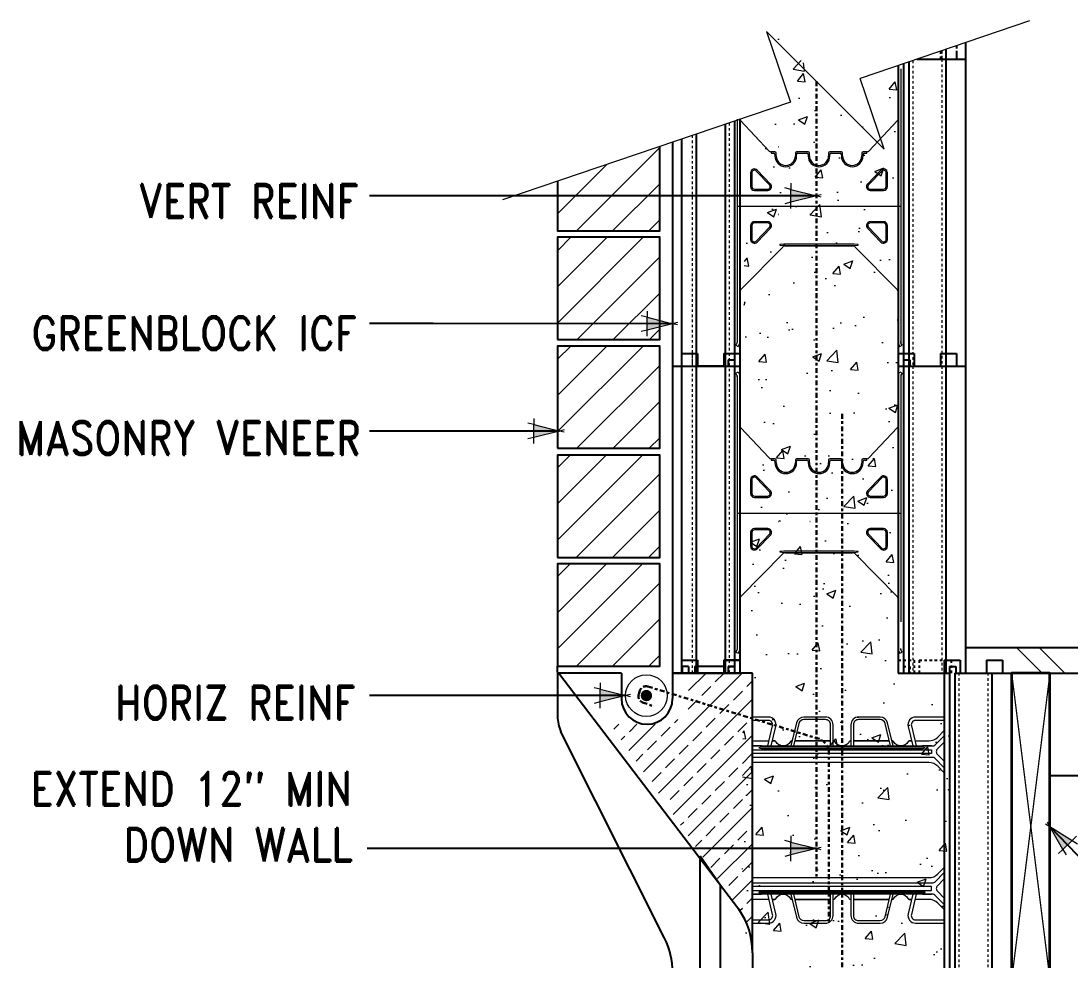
# Model space of a CAD drawing. Header units: inches. Extents: x -38.3 to 51.5, y 20.5 to 110.3.
# Drawn here: x -38.34 to 2.69, y 71.69 to 108.4 of the extents above; entities that cross this region are included whole.
import ezdxf

# ---------------------------------------------------------------- set-up
doc = ezdxf.new("R2010")
doc.units = ezdxf.units.IN
doc.header["$MEASUREMENT"] = 0
for name, pattern in [('CENTER', [2, 1.25, -0.25, 0.25, -0.25]), ('DASHED2', [0.375, 0.25, -0.125]), ('HIDDEN', [0.375, 0.25, -0.125])]:
    doc.linetypes.add(name, pattern=pattern)
for name, color, linetype, lineweight in [('A2 Hatch', 8, 'Continuous', 9), ('A4 medium', 7, 'Continuous', 35), ('DETAILS', 7, 'Continuous', 13), ('DIM', 3, 'Continuous', 13), ('REBAR', 2, 'CENTER', 30)]:
    doc.layers.add(name, color=color, linetype=linetype, lineweight=lineweight)
doc.styles.add('ARCTEXT', font='arctext.shx', dxfattribs={"width": 0.85})
doc.styles.add('ROMAND', font='romand.shx', dxfattribs={"width": 0.85})
doc.dimstyles.new('ARCTEXT1-4', dxfattribs={"dimtxt": 4, "dimasz": 2, "dimexe": 2, "dimexo": 2, "dimgap": 2, "dimtad": 1, "dimdec": 4, "dimzin": 3, "dimdsep": 46, "dimlunit": 4, "dimtxsty": 'ARCTEXT', "dimblk": 'ARCHTICK', "dimcen": 2, "dimaunit": 1, "dimadec": 0, "dimazin": 0, "dimtfac": 1, "dimtdec": 4, "dimtmove": 2, "dimatfit": 3, "dimldrblk": 'arrow', "dimfxl": 1, "dimtolj": 1, "dimtzin": 0, "dimarcsym": 0})
pattern_1 = [(45, (-7567.363, 1529.6701), (-0.70710678, 0.70710678), [])]

# ---------------------------------------------------------------- blocks, each defined once
blk = doc.blocks.new('_ArchTick')
at = {"color": 0, "linetype": 'ByBlock', "const_width": 0.15}
blk.add_lwpolyline([(-0.5, -0.5), (0.5, 0.5)], dxfattribs=at)
blk = doc.blocks.new('arrow')
at = {"layer": 'DIM'}
blk.add_hatch(color=253, dxfattribs=at).paths.add_polyline_path([(-2, 0.5), (-2, -0.5), (0, 0)])
at = {"layer": 'DIM', "lineweight": 9}
for points in [[(-2, 0.983), (-2, 0.5), (-2.469, 0.617)], [(0.374, 0.094), (0, 0)], [(0.374, -0.094), (0, 0)], [(-2, -0.983), (-2, -0.5), (-2.469, -0.617)]]:
    blk.add_lwpolyline(points, dxfattribs=at)
at = {"layer": 'DIM', "lineweight": 15}
blk.add_lwpolyline([(0, 0), (-2, -0.5), (-2, 0.5), (0, 0)], dxfattribs=at)

msp = doc.modelspace()

# ---------------------------------------------------------------- hatches: boundary and pattern name
at = {"layer": 'A2 Hatch', "ltscale": 0.12}
h = msp.add_hatch(dxfattribs=at)
h.set_pattern_fill('AR-CONC', color=256, scale=0.5, style=0)
h.set_pattern_definition([(50, (-7567.363, 1529.67), (3.5863009, -0.3137607), [0.375, -4.125]), (355, (-7567.363, 1529.67), (-0.6937567, 3.7609607), [0.3, -3.3]), (100.451445, (-7567.064, 1529.644), (2.8925442, 3.4472), [0.318701, -3.5057106]), (46.1842, (-7567.363, 1530.67), (5.3362052, -0.827595), [0.5625, -6.1875]), (96.635645, (-7566.9183, 1530.601), (4.6733097, 4.870593), [0.4780514, -5.258565]), (351.1842, (-7567.363, 1530.67), (4.6733097, 4.870593), [0.45, -4.95]), (21, (-7566.863, 1530.42), (2.9845353, -2.0130945), [0.375, -4.125]), (326, (-7566.863, 1530.42), (1.2165767, 3.6257502), [0.3, -3.3]), (71.451445, (-7566.6143, 1530.2523), (4.2011119, 1.6126558), [0.318701, -3.5057106]), (37.5, (-7567.363, 1529.67), (0.06079928, 1.66446927), [0, -3.26, 0, -3.35, 0, -3.3125]), (7.5, (-7567.363, 1529.67), (1.3153477, 1.97205856), [0, -1.91, 0, -3.185, 0, -1.2625]), (327.5, (-7568.478, 1529.67), (2.66911218, -0.11277436), [0, -1.25, 0, -3.9, 0, -5.175]), (317.5, (-7568.978, 1529.67), (2.91593085, 0.5005249), [0, -1.625, 0, -2.59, 0, -3.675])])
h.paths.add_polyline_path([(-8.043, 105.251), (-10.03, 104.577), (-10.23, 47.561), (-7.36, 48.534), (-8.296, 51.294), (-3.7, 46.698), (-4.636, 49.458), (-2.03, 50.342), (-2.034, 82.924), (-4.034, 82.924), (-4.034, 106.61), (-5.319, 106.174), (-4.383, 103.414), (-8.98, 108.011)])
at = {"layer": 'A2 Hatch', "ltscale": 0.15}
h = msp.add_hatch(dxfattribs=at)
h.set_pattern_fill('ANSI31', color=256, scale=8, style=0)
h.set_pattern_definition(pattern_1)
h.paths.add_polyline_path([(-17.355, 95.945), (-13.355, 95.945), (-13.355, 99.945), (-17.355, 99.945)])
h = msp.add_hatch(dxfattribs=at)
h.set_pattern_fill('ANSI31', color=256, scale=8, style=0)
h.set_pattern_definition(pattern_1)
h.paths.add_polyline_path([(-17.355, 91.695), (-13.355, 91.695), (-13.355, 95.695), (-17.355, 95.695)])
h = msp.add_hatch(dxfattribs=at)
h.set_pattern_fill('ANSI31', color=256, scale=8, style=0)
h.set_pattern_definition(pattern_1)
h.paths.add_polyline_path([(-17.355, 87.426), (-13.355, 87.426), (-13.355, 91.426), (-17.355, 91.426)])
h = msp.add_hatch(dxfattribs=at)
h.set_pattern_fill('ANSI31', color=256, scale=8, style=0)
h.set_pattern_definition([(45, (-3298.9198, 426.9151), (-0.70710678, 0.70710678), [])])
h.paths.add_polyline_path([(-17.355, 83.176), (-13.355, 83.176), (-13.355, 87.176), (-17.355, 87.176)])
h = msp.add_hatch(dxfattribs=at)
h.set_pattern_fill('ANSI33', color=256, scale=4, style=0)
h.set_pattern_definition([(45, (-3354.74, 860.7285), (-0.70710678, 0.70710678), []), (45, (-3354.0328, 860.7285), (-0.70710678, 0.70710678), [0.5, -0.25])])
edge = h.paths.add_edge_path()
edge.add_line((-13.23, 80.907), (-15.285, 80.907))
edge.add_line((-15.285, 80.907), (-10.266, 73.678))
edge.add_arc((-12.73, 71.967), 3, 0, 34.7778, ccw=False)
edge.add_line((-9.73, 71.967), (-9.73, 82.907))
edge.add_line((-9.73, 82.907), (-12.23, 82.907))
edge.add_line((-12.23, 82.907), (-12.23, 81.907))
edge.add_arc((-13.23, 81.907), 1, -90, 0, ccw=False)
h = msp.add_hatch(color=256, dxfattribs=at)
edge = h.paths.add_edge_path()
edge.add_arc((-13.879, 82.027), 0.224, 0, 360)

# ---------------------------------------------------------------- linework, layer by layer
at = {"color": 1}
for p, q in [((-1.405, 107.552), (-1.405, 106.907)), ((-2.17, 107.293), (-2.17, 106.907)), ((-1.755, 107.222), (-1.755, 106.907)), ((-1.755, 107.222), (-1.755, 106.907)), ((-3.83, 106.73), (-3.83, 94.907)), ((-3.615, 106.803), (-3.615, 94.907)), ((-3.309, 106.907), (-1.405, 106.907)), ((-3.309, 106.907), (-1.405, 106.907)), ((-3.309, 106.907), (-1.405, 106.907)), ((-2.17, 106.907), (-2.17, 94.907)), ((-1.405, 106.907), (-1.405, 94.907)), ((-4.03, 106.662), (-4.03, 94.907)), ((-10.805, 104.364), (-10.805, 94.907)), ((-10.43, 104.492), (-10.43, 94.907)), ((-10.23, 104.56), (-10.23, 94.907)), ((-11.93, 103.983), (-11.93, 94.907)), ((-12.855, 103.669), (-12.855, 94.907)), ((-12.505, 103.788), (-12.505, 94.907)), ((-12.505, 95.407), (-11.88, 95.407)), ((-12.505, 95.407), (-12.505, 82.907)), ((-11.93, 95.407), (-11.93, 82.907)), ((-11.88, 95.407), (-11.88, 94.907)), ((-10.855, 95.407), (-10.855, 94.907)), ((-10.855, 95.407), (-10.23, 95.407)), ((-10.805, 95.407), (-10.805, 82.907)), ((-10.23, 95.407), (-10.23, 82.907)), ((-10.23, 95.407), (-10.23, 94.907)), ((-4.03, 95.407), (-4.03, 82.907)), ((-4.03, 95.407), (-3.405, 95.407)), ((-4.03, 95.407), (-4.03, 94.907)), ((-3.405, 95.407), (-3.405, 94.907)), ((-2.38, 95.407), (-2.38, 94.907)), ((-2.38, 95.407), (-1.755, 95.407)), ((-1.755, 95.407), (-1.755, 94.907)), ((-12.855, 94.907), (-12.855, 82.907)), ((-12.855, 94.907), (-10.68, 94.907)), ((-12.855, 94.907), (-10.23, 94.907)), ((-10.805, 94.907), (-11.93, 94.907)), ((-10.68, 95.157), (-10.68, 94.907)), ((-10.68, 95.157), (-10.43, 95.157)), ((-10.43, 95.157), (-10.43, 82.907)), ((-10.43, 94.907), (-10.23, 94.907)), ((-4.03, 94.907), (-3.83, 94.907)), ((-4.03, 94.907), (-1.405, 94.907)), ((-3.83, 95.157), (-3.83, 82.907)), ((-3.83, 95.157), (-3.58, 95.157)), ((-3.615, 94.907), (-1.405, 94.907)), ((-3.615, 94.907), (-3.615, 82.907)), ((-3.58, 95.157), (-3.58, 94.907)), ((-2.17, 94.907), (-2.17, 82.907)), ((-1.405, 94.907), (-1.405, 82.907)), ((-12.505, 83.407), (-11.88, 83.407)), ((-12.505, 83.407), (-11.88, 83.407)), ((-12.505, 83.407), (-11.88, 83.407)), ((-12.505, 83.407), (-11.88, 83.407)), ((-12.505, 83.407), (-11.88, 83.407)), ((-12.505, 83.407), (-11.88, 83.407)), ((-12.505, 83.407), (-11.88, 83.407)), ((-12.505, 83.407), (-11.88, 83.407)), ((-11.88, 83.407), (-11.88, 82.907)), ((-11.88, 83.407), (-11.88, 82.907)), ((-11.88, 83.407), (-11.88, 82.907)), ((-11.88, 83.407), (-11.88, 82.907)), ((-11.88, 83.407), (-11.88, 82.907)), ((-11.88, 83.407), (-11.88, 82.907)), ((-11.88, 83.407), (-11.88, 82.907)), ((-11.88, 83.407), (-11.88, 82.907)), ((-10.855, 83.407), (-10.855, 82.907)), ((-10.855, 83.407), (-10.23, 83.407)), ((-10.855, 83.407), (-10.855, 82.907)), ((-10.23, 83.407), (-10.855, 83.407)), ((-10.855, 83.407), (-10.855, 82.907)), ((-10.855, 83.407), (-10.23, 83.407)), ((-10.855, 83.407), (-10.855, 82.907)), ((-10.23, 83.407), (-10.855, 83.407)), ((-10.855, 83.407), (-10.855, 82.907)), ((-10.23, 83.407), (-10.855, 83.407)), ((-10.855, 83.407), (-10.855, 82.907)), ((-10.855, 83.407), (-10.23, 83.407)), ((-10.855, 83.407), (-10.855, 82.907)), ((-10.855, 83.407), (-10.23, 83.407)), ((-10.855, 83.407), (-10.855, 82.907)), ((-10.855, 83.407), (-10.23, 83.407)), ((-10.855, 83.407), (-10.855, 82.907)), ((-10.855, 83.407), (-10.23, 83.407)), ((-10.855, 83.407), (-10.855, 82.907)), ((-10.23, 83.407), (-10.855, 83.407)), ((-10.855, 83.407), (-10.855, 82.907)), ((-10.855, 83.407), (-10.23, 83.407)), ((-10.855, 83.407), (-10.855, 82.907)), ((-10.855, 83.407), (-10.23, 83.407)), ((-10.855, 83.407), (-10.855, 82.907)), ((-10.23, 83.407), (-10.855, 83.407)), ((-10.855, 83.407), (-10.855, 82.907)), ((-10.23, 83.407), (-10.855, 83.407)), ((-10.23, 83.407), (-10.23, 82.907)), ((-10.23, 83.407), (-10.23, 82.907)), ((-10.23, 83.407), (-10.23, 82.907)), ((-10.23, 83.407), (-10.23, 82.907)), ((-10.23, 83.407), (-10.23, 82.907)), ((-10.23, 83.407), (-10.23, 82.907)), ((-10.23, 83.407), (-10.23, 82.907)), ((-10.23, 83.407), (-10.23, 82.907)), ((-10.23, 83.407), (-10.23, 82.907)), ((-10.23, 83.407), (-10.23, 82.907)), ((-10.23, 83.407), (-10.23, 82.907)), ((-10.23, 83.407), (-10.23, 82.907)), ((-10.23, 83.407), (-10.23, 82.907)), ((-10.23, 83.407), (-10.23, 82.907)), ((-10.23, 83.407), (-10.23, 82.907)), ((-10.23, 83.407), (-10.23, 82.907)), ((-4.03, 83.407), (-4.03, 82.907)), ((-2.23, 83.407), (-2.23, 70.907)), ((-2.23, 83.407), (-1.605, 83.407)), ((-1.605, 83.407), (-1.605, 82.907)), ((-0.58, 83.407), (-0.58, 82.907)), ((-0.58, 83.407), (0.045, 83.407)), ((0.045, 83.407), (0.045, 82.907)), ((-17.355, 82.907), (-17.355, 81.229)), ((-14.855, 82.907), (-17.355, 82.907)), ((-17.299, 82.907), (-10.266, 73.678)), ((-14.855, 82.907), (-14.855, 81.907)), ((-12.855, 82.907), (-10.68, 82.907)), ((-12.855, 82.907), (-10.23, 82.907)), ((-9.73, 82.907), (-12.855, 82.907)), ((-12.855, 82.907), (-12.855, 81.907)), ((-12.48, 83.157), (-12.48, 82.907)), ((-12.23, 83.157), (-12.48, 83.157)), ((-12.48, 83.157), (-12.48, 82.907)), ((-12.23, 83.157), (-12.48, 83.157)), ((-12.48, 83.157), (-12.48, 82.907)), ((-12.23, 83.157), (-12.48, 83.157)), ((-12.48, 83.157), (-12.48, 82.907)), ((-12.23, 83.157), (-12.48, 83.157)), ((-12.48, 83.157), (-12.48, 82.907)), ((-12.23, 83.157), (-12.48, 83.157)), ((-12.48, 83.157), (-12.48, 82.907)), ((-12.23, 83.157), (-12.48, 83.157)), ((-12.23, 83.157), (-12.23, 82.907)), ((-12.23, 83.157), (-12.23, 82.907)), ((-12.23, 83.157), (-12.23, 82.907)), ((-12.23, 83.157), (-12.23, 82.907)), ((-12.23, 83.157), (-12.23, 82.907)), ((-12.23, 83.157), (-12.23, 82.907)), ((-10.855, 83.157), (-11.98, 83.157)), ((-11.98, 83.157), (-11.98, 82.907)), ((-10.855, 83.157), (-11.98, 83.157)), ((-11.98, 83.157), (-11.98, 82.907)), ((-10.855, 83.157), (-11.98, 83.157)), ((-11.98, 83.157), (-11.98, 82.907)), ((-10.855, 83.157), (-11.98, 83.157)), ((-11.98, 83.157), (-11.98, 82.907)), ((-10.855, 83.157), (-11.98, 83.157)), ((-11.98, 83.157), (-11.98, 82.907)), ((-10.855, 83.157), (-11.98, 83.157)), ((-11.98, 83.157), (-11.98, 82.907)), ((-10.805, 82.907), (-11.93, 82.907)), ((-10.805, 82.907), (-11.93, 82.907)), ((-10.805, 82.907), (-11.93, 82.907)), ((-10.805, 82.907), (-11.93, 82.907)), ((-10.805, 82.907), (-11.93, 82.907)), ((-10.805, 82.907), (-11.93, 82.907)), ((-10.805, 82.907), (-11.93, 82.907)), ((-10.805, 82.907), (-11.93, 82.907)), ((-10.68, 83.157), (-10.68, 82.907)), ((-10.68, 83.157), (-10.43, 83.157)), ((-10.68, 83.157), (-10.68, 82.907)), ((-10.43, 83.157), (-10.68, 83.157)), ((-10.68, 83.157), (-10.68, 82.907)), ((-10.68, 83.157), (-10.43, 83.157)), ((-10.68, 83.157), (-10.68, 82.907)), ((-10.43, 83.157), (-10.68, 83.157)), ((-10.68, 83.157), (-10.68, 82.907)), ((-10.43, 83.157), (-10.68, 83.157)), ((-10.68, 83.157), (-10.68, 82.907)), ((-10.68, 83.157), (-10.43, 83.157)), ((-10.68, 83.157), (-10.68, 82.907)), ((-10.68, 83.157), (-10.43, 83.157)), ((-10.68, 83.157), (-10.68, 82.907)), ((-10.68, 83.157), (-10.43, 83.157)), ((-10.68, 83.157), (-10.68, 82.907)), ((-10.68, 83.157), (-10.43, 83.157)), ((-10.68, 83.157), (-10.68, 82.907)), ((-10.43, 83.157), (-10.68, 83.157)), ((-10.68, 83.157), (-10.68, 82.907)), ((-10.68, 83.157), (-10.43, 83.157)), ((-10.68, 83.157), (-10.68, 82.907)), ((-10.68, 83.157), (-10.43, 83.157)), ((-10.68, 83.157), (-10.68, 82.907)), ((-10.43, 83.157), (-10.68, 83.157)), ((-10.68, 83.157), (-10.68, 82.907)), ((-10.43, 83.157), (-10.68, 83.157)), ((-10.43, 83.157), (-10.43, 82.907)), ((-10.43, 83.157), (-10.43, 82.907)), ((-10.43, 83.157), (-10.43, 82.907)), ((-10.43, 83.157), (-10.43, 82.907)), ((-10.43, 83.157), (-10.43, 82.907)), ((-10.43, 83.157), (-10.43, 82.907)), ((-10.43, 82.907), (-10.23, 82.907)), ((-10.43, 82.907), (-10.23, 82.907)), ((-10.43, 82.907), (-10.23, 82.907)), ((-10.43, 82.907), (-10.23, 82.907)), ((-10.43, 82.907), (-10.23, 82.907)), ((-10.43, 82.907), (-10.23, 82.907)), ((-10.43, 82.907), (-10.23, 82.907)), ((-10.43, 82.907), (-10.23, 82.907)), ((-9.73, 71.967), (-9.73, 82.907)), ((-4.03, 82.907), (-2.234, 82.907)), ((-3.826, 82.907), (-2.03, 82.907)), ((-2.23, 82.907), (-2.03, 82.907)), ((-2.03, 83.157), (-2.03, 70.907)), ((-2.03, 83.157), (-1.78, 83.157)), ((-1.815, 82.907), (0.395, 82.907)), ((-1.815, 82.907), (-1.815, 70.907)), ((-1.78, 83.157), (-1.78, 82.907)), ((-0.37, 82.907), (-0.37, 70.907)), ((0.395, 82.907), (0.395, 70.907)), ((-13.173, 72.542), (-17.223, 80.613)), ((-11.778, 71.089), (-11.78, 75.751)), ((-10.98, 74.599), (-11.78, 75.751)), ((-10.98, 71.089), (-10.98, 74.599)), ((-9.73, 71.967), (-9.73, 70.907))]:
    msp.add_line(p, q, dxfattribs=at)
at = {"color": 1, "linetype": 'HIDDEN', "ltscale": 0.02}
for p, q in [((-2.38, 107.222), (-2.38, 106.907)), ((-1.755, 107.434), (-1.755, 106.907)), ((-12.505, 95.407), (-11.88, 95.407)), ((-12.505, 95.407), (-12.505, 94.907)), ((-11.88, 95.407), (-11.88, 94.907)), ((-10.855, 95.407), (-10.855, 94.907)), ((-10.855, 95.407), (-10.23, 95.407)), ((-4.03, 95.407), (-3.405, 95.407)), ((-3.405, 95.407), (-3.405, 94.907)), ((-2.38, 95.407), (-2.38, 94.907)), ((-2.38, 95.407), (-1.755, 95.407)), ((-1.755, 95.407), (-1.755, 94.907)), ((-3.83, 95.157), (-3.83, 94.907)), ((-3.83, 95.157), (-3.58, 95.157)), ((-3.58, 95.157), (-3.58, 94.907)), ((-12.505, 83.407), (-11.88, 83.407)), ((-12.505, 83.407), (-12.505, 82.907)), ((-12.505, 83.407), (-11.88, 83.407)), ((-12.505, 83.407), (-12.505, 82.907)), ((-12.505, 83.407), (-11.88, 83.407)), ((-12.505, 83.407), (-12.505, 82.907)), ((-12.505, 83.407), (-11.88, 83.407)), ((-12.505, 83.407), (-12.505, 82.907)), ((-12.505, 83.407), (-11.88, 83.407)), ((-12.505, 83.407), (-11.88, 83.407)), ((-12.505, 83.407), (-12.505, 82.907)), ((-12.505, 83.407), (-11.88, 83.407)), ((-12.505, 83.407), (-11.88, 83.407)), ((-12.505, 83.407), (-12.505, 82.907)), ((-12.505, 83.407), (-11.88, 83.407)), ((-12.505, 83.407), (-12.505, 82.907)), ((-12.505, 83.407), (-11.88, 83.407)), ((-12.505, 83.407), (-11.88, 83.407)), ((-12.505, 83.407), (-12.505, 82.907)), ((-12.505, 83.407), (-11.88, 83.407)), ((-12.505, 83.407), (-12.505, 82.907)), ((-12.505, 83.407), (-11.88, 83.407)), ((-12.505, 83.407), (-12.505, 82.907)), ((-11.88, 83.407), (-11.88, 82.907)), ((-11.88, 83.407), (-11.88, 82.907)), ((-11.88, 83.407), (-11.88, 82.907)), ((-11.88, 83.407), (-11.88, 82.907)), ((-11.88, 83.407), (-11.88, 82.907)), ((-11.88, 83.407), (-11.88, 82.907)), ((-11.88, 83.407), (-11.88, 82.907)), ((-11.88, 83.407), (-11.88, 82.907)), ((-11.88, 83.407), (-11.88, 82.907)), ((-11.88, 83.407), (-11.88, 82.907)), ((-11.88, 83.407), (-11.88, 82.907)), ((-11.88, 83.407), (-11.88, 82.907)), ((-11.88, 83.407), (-11.88, 82.907)), ((-10.855, 83.407), (-10.855, 82.907)), ((-10.855, 83.407), (-10.23, 83.407)), ((-10.855, 83.407), (-10.855, 82.907)), ((-10.855, 83.407), (-10.23, 83.407)), ((-10.855, 83.407), (-10.855, 82.907)), ((-10.855, 83.407), (-10.23, 83.407)), ((-10.855, 83.407), (-10.855, 82.907)), ((-10.855, 83.407), (-10.23, 83.407)), ((-10.855, 83.407), (-10.855, 82.907)), ((-10.855, 83.407), (-10.23, 83.407)), ((-10.855, 83.407), (-10.855, 82.907)), ((-10.855, 83.407), (-10.23, 83.407)), ((-10.855, 83.407), (-10.855, 82.907)), ((-10.855, 83.407), (-10.23, 83.407)), ((-10.855, 83.407), (-10.855, 82.907)), ((-10.855, 83.407), (-10.23, 83.407)), ((-10.855, 83.407), (-10.855, 82.907)), ((-10.855, 83.407), (-10.23, 83.407)), ((-10.855, 83.407), (-10.855, 82.907)), ((-10.855, 83.407), (-10.23, 83.407)), ((-10.855, 83.407), (-10.855, 82.907)), ((-10.855, 83.407), (-10.23, 83.407)), ((-10.855, 83.407), (-10.855, 82.907)), ((-10.855, 83.407), (-10.23, 83.407)), ((-10.855, 83.407), (-10.855, 82.907)), ((-10.855, 83.407), (-10.23, 83.407)), ((-4.03, 83.407), (-3.405, 83.407)), ((-3.405, 83.407), (-3.405, 82.907)), ((-3.209, 83.407), (-3.209, 82.907)), ((-3.209, 83.407), (-1.959, 83.407)), ((-1.959, 83.407), (-1.959, 82.907)), ((-3.83, 83.157), (-3.83, 82.907)), ((-3.83, 83.157), (-3.58, 83.157)), ((-3.58, 83.157), (-3.58, 82.907))]:
    msp.add_line(p, q, dxfattribs=at)
at = {"ltscale": 0.15}
for p, q in [((-11.88, 94.907), (-10.855, 94.907)), ((-1.405, 83.907), (47.763, 83.907)), ((-17.355, 82.926), (-17.355, 83.176)), ((-11.88, 82.907), (-10.855, 82.907)), ((-11.88, 82.907), (-10.855, 82.907)), ((-11.88, 82.907), (-10.855, 82.907)), ((-11.88, 82.907), (-10.855, 82.907)), ((-11.88, 82.907), (-10.855, 82.907)), ((-11.88, 82.907), (-10.855, 82.907)), ((-11.88, 82.907), (-10.855, 82.907)), ((-11.88, 82.907), (-10.855, 82.907)), ((0.395, 82.907), (47.27, 82.907)), ((1.895, 78.907), (45.296, 78.907))]:
    msp.add_line(p, q, dxfattribs=at)
msp.add_lwpolyline([(-17.355, 102.143), (-17.355, 100.195), (-13.355, 100.195), (-13.355, 103.5)], dxfattribs=at)
for points in [[(-17.355, 95.945), (-13.355, 95.945), (-13.355, 99.945), (-17.355, 99.945)], [(-17.355, 91.695), (-13.355, 91.695), (-13.355, 95.695), (-17.355, 95.695)], [(-17.355, 87.426), (-13.355, 87.426), (-13.355, 91.426), (-17.355, 91.426)], [(-17.355, 83.176), (-13.355, 83.176), (-13.355, 87.176), (-17.355, 87.176)]]:
    msp.add_lwpolyline(points, close=True, dxfattribs=at)
at = {"color": 1}
for centre, radius, start, end in [((-13.855, 81.907), 1, 180, 0), ((-15.855, 81.229), 1.5, 180, 204.2277), ((-12.73, 71.967), 3, 360, 34.7778), ((-15.855, 71.196), 3, 0, 26.6423)]:
    msp.add_arc(centre, radius, start, end, dxfattribs=at)
at = {"layer": 'A2 Hatch', "linetype": 'DASHED2', "ltscale": 0.15}
for p, q in [((-2.33, 107.239), (-2.33, 106.907)), ((-3.455, 106.857), (-3.455, 94.907)), ((-2.33, 106.907), (-2.33, 94.907)), ((-10.645, 104.419), (-10.645, 94.907)), ((-12.09, 103.929), (-12.09, 94.907)), ((-12.09, 95.407), (-12.09, 82.907)), ((-10.645, 95.407), (-10.645, 82.907)), ((-3.455, 94.907), (-3.455, 82.907)), ((-2.33, 94.907), (-2.33, 82.907)), ((-1.655, 82.907), (-1.655, 70.907)), ((-0.53, 82.907), (-0.53, 70.907))]:
    msp.add_line(p, q, dxfattribs=at)
at = {"layer": 'A2 Hatch', "ltscale": 0.15}
for p, q in [((-16.615, 100.195), (-13.355, 103.456)), ((-17.355, 100.87), (-15.428, 102.796)), ((-15.201, 100.195), (-13.355, 102.042)), ((-13.787, 100.195), (-13.355, 100.627)), ((1.596, 82.907), (0.596, 83.907)), ((2.48, 82.907), (1.48, 83.907)), ((0.395, 82.907), (1.895, 70.907)), ((1.895, 82.907), (0.395, 70.907))]:
    msp.add_line(p, q, dxfattribs=at)
msp.add_circle((-13.879, 82.027), 0.816, dxfattribs=at)
at = {"layer": 'A4 medium', "ltscale": 0.15}
msp.add_lwpolyline([(1.895, 70.907), (1.895, 82.907), (0.395, 82.907), (0.395, 70.907)], close=True, dxfattribs=at)
at = {"layer": 'DETAILS', "color": 6, "lineweight": 20}
for p, q in [((-4.03, 104.577), (-4.03, 106.556)), ((-3.93, 106.532), (-3.93, 95.834)), ((-10.33, 104.56), (-10.33, 95.834)), ((-10.23, 104.593), (-10.23, 104.578)), ((-10.23, 104.577), (-10.23, 97.815)), ((-10.202, 104.508), (-9.084, 103.317)), ((-5.175, 103.317), (-4.058, 104.508)), ((-4.03, 97.815), (-4.03, 104.577)), ((-9.012, 103.287), (-9.005, 103.287)), ((-8.855, 103.287), (-9.012, 103.287)), ((-9.005, 103.287), (-9.005, 103.237)), ((-9.005, 103.237), (-8.905, 103.237)), ((-8.855, 103.187), (-8.855, 103.132)), ((-8.805, 103.132), (-8.805, 103.237)), ((-8.055, 103.237), (-8.055, 103.132)), ((-7.555, 103.287), (-8.005, 103.287)), ((-8.005, 103.132), (-8.005, 103.187)), ((-7.955, 103.237), (-7.605, 103.237)), ((-7.555, 103.187), (-7.555, 103.132)), ((-7.505, 103.132), (-7.505, 103.237)), ((-6.755, 103.237), (-6.755, 103.132)), ((-6.255, 103.287), (-6.705, 103.287)), ((-6.705, 103.132), (-6.705, 103.187)), ((-6.655, 103.237), (-6.305, 103.237)), ((-6.255, 103.187), (-6.255, 103.132)), ((-6.205, 103.132), (-6.205, 103.237)), ((-5.455, 103.237), (-5.455, 103.132)), ((-5.248, 103.287), (-5.405, 103.287)), ((-5.405, 103.132), (-5.405, 103.187)), ((-5.355, 103.237), (-5.255, 103.237)), ((-5.255, 103.237), (-5.255, 103.287)), ((-5.255, 103.287), (-5.248, 103.287)), ((-9.027, 102.03), (-9.547, 102.572)), ((-4.713, 102.572), (-5.233, 102.03)), ((-9.805, 102.468), (-9.805, 101.927)), ((-9.755, 102.468), (-9.755, 101.927)), ((-9.063, 101.996), (-9.583, 102.537)), ((-4.677, 102.537), (-5.196, 101.996)), ((-4.505, 101.927), (-4.505, 102.468)), ((-4.455, 101.927), (-4.455, 102.468)), ((-9.655, 101.827), (-9.136, 101.827)), ((-9.655, 101.777), (-9.136, 101.777)), ((-5.124, 101.827), (-4.605, 101.827)), ((-5.124, 101.777), (-4.605, 101.777)), ((-10.33, 101.157), (-3.93, 101.157)), ((-9.136, 100.557), (-9.655, 100.557)), ((-4.605, 100.557), (-5.124, 100.557)), ((-9.805, 100.407), (-9.805, 99.866)), ((-9.755, 100.407), (-9.755, 99.866)), ((-9.136, 100.507), (-9.655, 100.507)), ((-9.583, 99.796), (-9.063, 100.337)), ((-9.547, 99.762), (-9.027, 100.303)), ((-5.233, 100.303), (-4.713, 99.762)), ((-5.196, 100.337), (-4.677, 99.796)), ((-4.605, 100.507), (-5.124, 100.507)), ((-4.505, 99.866), (-4.505, 100.407)), ((-4.455, 99.866), (-4.455, 100.407)), ((-10.201, 97.886), (-8.549, 99.563)), ((-8.5, 99.677), (-8.656, 99.662)), ((-8.656, 99.642), (-8.5, 99.627)), ((-7.13, 99.677), (-8.5, 99.677)), ((-8.5, 99.627), (-7.13, 99.627)), ((-8.443, 99.607), (-7.13, 99.607)), ((-5.76, 99.677), (-7.13, 99.677)), ((-7.13, 99.627), (-5.76, 99.627)), ((-7.13, 99.607), (-5.817, 99.607)), ((-5.604, 99.662), (-5.76, 99.677)), ((-5.76, 99.627), (-5.604, 99.642)), ((-5.711, 99.563), (-4.059, 97.886)), ((-10.23, 95.807), (-10.23, 97.815)), ((-4.03, 97.815), (-4.03, 95.807)), ((-10.337, 95.809), (-10.382, 95.73)), ((-10.382, 95.73), (-10.296, 95.68)), ((-10.33, 95.87), (-10.33, 95.834)), ((-10.296, 95.68), (-10.237, 95.782)), ((-4.023, 95.782), (-3.964, 95.68)), ((-3.964, 95.68), (-3.878, 95.73)), ((-3.93, 95.834), (-3.93, 95.87)), ((-3.878, 95.73), (-3.923, 95.809)), ((-10.382, 94.633), (-10.296, 94.683)), ((-10.337, 94.554), (-10.382, 94.633)), ((-10.33, 94.532), (-10.33, 83.834)), ((-10.33, 94.493), (-10.33, 94.529)), ((-10.296, 94.683), (-10.237, 94.581)), ((-10.23, 94.556), (-10.23, 92.577)), ((-4.03, 92.577), (-4.03, 94.556)), ((-4.023, 94.581), (-3.964, 94.683)), ((-3.964, 94.683), (-3.878, 94.633)), ((-3.93, 94.532), (-3.93, 84.907)), ((-3.93, 94.529), (-3.93, 94.493)), ((-3.878, 94.633), (-3.923, 94.554)), ((-10.23, 92.577), (-10.23, 85.815)), ((-10.202, 92.508), (-9.084, 91.317)), ((-5.175, 91.317), (-4.058, 92.508)), ((-4.03, 85.815), (-4.03, 92.577)), ((-9.012, 91.287), (-9.005, 91.287)), ((-8.855, 91.287), (-9.012, 91.287)), ((-9.005, 91.287), (-9.005, 91.237)), ((-9.005, 91.237), (-8.905, 91.237)), ((-8.855, 91.187), (-8.855, 91.132)), ((-8.805, 91.132), (-8.805, 91.237)), ((-8.055, 91.237), (-8.055, 91.132)), ((-7.555, 91.287), (-8.005, 91.287)), ((-8.005, 91.132), (-8.005, 91.187)), ((-7.955, 91.237), (-7.605, 91.237)), ((-7.555, 91.187), (-7.555, 91.132)), ((-7.505, 91.132), (-7.505, 91.237)), ((-6.755, 91.237), (-6.755, 91.132)), ((-6.255, 91.287), (-6.705, 91.287)), ((-6.705, 91.132), (-6.705, 91.187)), ((-6.655, 91.237), (-6.305, 91.237)), ((-6.255, 91.187), (-6.255, 91.132)), ((-6.205, 91.132), (-6.205, 91.237)), ((-5.455, 91.237), (-5.455, 91.132)), ((-5.248, 91.287), (-5.405, 91.287)), ((-5.405, 91.132), (-5.405, 91.187)), ((-5.355, 91.237), (-5.255, 91.237)), ((-5.255, 91.237), (-5.255, 91.287)), ((-5.255, 91.287), (-5.248, 91.287)), ((-9.805, 90.468), (-9.805, 89.927)), ((-9.755, 90.468), (-9.755, 89.927)), ((-9.063, 89.996), (-9.583, 90.537)), ((-9.027, 90.03), (-9.547, 90.572)), ((-4.713, 90.572), (-5.233, 90.03)), ((-4.677, 90.537), (-5.196, 89.996)), ((-4.505, 89.927), (-4.505, 90.468)), ((-4.455, 89.927), (-4.455, 90.468)), ((-9.655, 89.827), (-9.136, 89.827)), ((-9.655, 89.777), (-9.136, 89.777)), ((-5.124, 89.827), (-4.605, 89.827)), ((-5.124, 89.777), (-4.605, 89.777)), ((-10.33, 89.157), (-3.93, 89.157)), ((-9.805, 88.407), (-9.805, 87.866)), ((-9.755, 88.407), (-9.755, 87.866)), ((-9.136, 88.557), (-9.655, 88.557)), ((-9.136, 88.507), (-9.655, 88.507)), ((-9.583, 87.796), (-9.063, 88.337)), ((-9.547, 87.762), (-9.027, 88.303)), ((-5.233, 88.303), (-4.713, 87.762)), ((-5.196, 88.337), (-4.677, 87.796)), ((-4.605, 88.557), (-5.124, 88.557)), ((-4.605, 88.507), (-5.124, 88.507)), ((-4.505, 87.866), (-4.505, 88.407)), ((-4.455, 87.866), (-4.455, 88.407)), ((-10.201, 85.886), (-8.549, 87.563)), ((-8.5, 87.677), (-8.656, 87.662)), ((-8.656, 87.642), (-8.5, 87.627)), ((-7.13, 87.677), (-8.5, 87.677)), ((-8.5, 87.627), (-7.13, 87.627)), ((-8.443, 87.607), (-7.13, 87.607)), ((-5.76, 87.677), (-7.13, 87.677)), ((-7.13, 87.627), (-5.76, 87.627)), ((-7.13, 87.607), (-5.817, 87.607)), ((-5.604, 87.662), (-5.76, 87.677)), ((-5.76, 87.627), (-5.604, 87.642)), ((-5.711, 87.563), (-4.059, 85.886)), ((-10.23, 83.807), (-10.23, 85.815)), ((-4.03, 85.815), (-4.03, 84.907)), ((-4.03, 85.815), (-4.03, 83.807)), ((-10.337, 83.809), (-10.382, 83.73)), ((-10.382, 83.73), (-10.296, 83.68)), ((-10.33, 83.87), (-10.33, 83.834)), ((-10.296, 83.68), (-10.237, 83.782)), ((-4.023, 83.782), (-3.964, 83.68)), ((-3.964, 83.68), (-3.878, 83.73)), ((-3.93, 83.834), (-3.93, 83.87)), ((-3.878, 83.73), (-3.923, 83.809))]:
    msp.add_line(p, q, dxfattribs=at)
for points in [[(-8.695, 103.482), (-8.709, 103.482)], [(-8.695, 100.832), (-8.709, 100.832)], [(-8.695, 100.832), (-8.709, 100.832)], [(-7.493, 100.832), (-7.48, 100.832)], [(-8.695, 88.832), (-8.709, 88.832)], [(-7.493, 88.832), (-7.48, 88.832)], [(-8.181, 80.257), (-8.199, 80.257)], [(-6.678, 80.257), (-8.078, 80.257)], [(-6.578, 80.257), (-6.56, 80.257)], [(-5.882, 80.257), (-5.9, 80.257)], [(-5.782, 80.257), (-4.382, 80.257)], [(-4.279, 80.257), (-4.261, 80.257)], [(-6.23, 79.907), (-2.729, 79.907), (-2.729, 79.757), (-6.23, 79.757), (-9.731, 79.757), (-9.731, 79.907)], [(-6.23, 74.407), (-2.729, 74.407), (-2.729, 74.557), (-6.23, 74.557), (-9.731, 74.557), (-9.731, 74.407)], [(-8.181, 74.057), (-8.199, 74.057)], [(-6.678, 74.057), (-8.078, 74.057)], [(-6.578, 74.057), (-6.56, 74.057)], [(-5.882, 74.057), (-5.9, 74.057)], [(-5.782, 74.057), (-4.382, 74.057)], [(-4.279, 74.057), (-4.261, 74.057)]]:
    msp.add_lwpolyline(points, close=True, dxfattribs=at)
for points in [[(-9.381, 80.057), (-9.481, 80.057), (-9.731, 80.057), (-9.134, 80.057), (-8.944, 80.847, 0.485338), (-9.109, 81.057), (-9.73, 81.057)], [(-9.001, 80.057), (-8.818, 80.816, 0.485338), (-9.109, 81.187), (-9.73, 81.187)], [(-6.578, 80.057), (-6.578, 80.887, 0.414214), (-6.878, 81.187), (-7.721, 81.187, 0.346495), (-8.012, 80.957), (-8.229, 80.057)], [(-6.678, 80.057), (-6.678, 80.887, 0.414214), (-6.878, 81.087), (-7.721, 81.087, 0.346495), (-7.915, 80.933), (-8.126, 80.057)], [(-4.231, 80.057), (-4.448, 80.957, 0.346495), (-4.739, 81.187), (-5.582, 81.187, 0.414214), (-5.882, 80.887), (-5.882, 80.057)], [(-4.333, 80.057), (-4.545, 80.933, 0.346495), (-4.739, 81.087), (-5.582, 81.087, 0.414214), (-5.782, 80.887), (-5.782, 80.057)], [(-2.23, 81.187), (-3.351, 81.187, 0.485338), (-3.642, 80.816), (-3.459, 80.057)], [(-2.23, 81.057), (-3.351, 81.057, 0.485338), (-3.516, 80.847), (-3.325, 80.057), (-2.729, 80.057), (-2.979, 80.057), (-3.079, 80.057)], [(-5.9, 80.257, 0.279322), (-5.944, 80.23, -0.279322), (-6.23, 80.057), (-2.671, 80.057, 0.198912), (-2.6, 80.086), (-2.23, 80.456)], [(-3.374, 80.257), (-2.836, 80.257, 0.198912), (-2.483, 80.403), (-2.23, 80.656)], [(-9.73, 80.268, 0.0537), (-9.623, 80.257), (-9.086, 80.257)], [(-9.73, 80.057), (-6.23, 80.057, -0.279322), (-6.516, 80.23, 0.279322), (-6.56, 80.257)], [(-8.199, 80.257, 0.279322), (-8.244, 80.23, -0.605918), (-8.815, 80.23, 0.279322), (-8.859, 80.257), (-8.953, 80.257), (-8.859, 80.257)], [(-3.6, 80.257), (-3.507, 80.257), (-3.6, 80.257, 0.279322), (-3.645, 80.23, -0.605918), (-4.216, 80.23, 0.279322), (-4.261, 80.257)], [(-2.23, 80.206), (-2.498, 79.938, 0.414214), (-2.498, 79.726), (-2.23, 79.457)], [(-2.23, 79.207), (-2.6, 79.577, 0.198912), (-2.671, 79.607), (-6.23, 79.607), (-9.73, 79.607)], [(-2.23, 79.007), (-2.483, 79.26, 0.198912), (-2.836, 79.407), (-6.23, 79.407), (-9.623, 79.407, 0.0537), (-9.73, 79.395, 0.0537)], [(-9.73, 74.918, 0.0537), (-9.623, 74.907), (-6.23, 74.907), (-2.836, 74.907, 0.198912), (-2.483, 75.053), (-2.23, 75.306)], [(-9.73, 74.707), (-6.23, 74.707), (-2.671, 74.707, 0.198912), (-2.6, 74.736), (-2.23, 75.106)], [(-2.23, 74.856), (-2.498, 74.588, 0.414214), (-2.498, 74.376), (-2.23, 74.107)], [(-9.73, 73.257), (-9.109, 73.257, 0.485338), (-8.944, 73.466), (-9.134, 74.257), (-9.731, 74.257), (-9.481, 74.257), (-9.381, 74.257)], [(-6.56, 74.057, 0.279322), (-6.516, 74.083, -0.279322), (-6.23, 74.257), (-9.73, 74.257)], [(-9.73, 73.127), (-9.109, 73.127, 0.485338), (-8.818, 73.497), (-9.001, 74.257)], [(-9.086, 74.057), (-9.623, 74.057, 0.0537), (-9.73, 74.045, 0.0537)], [(-8.859, 74.057), (-8.953, 74.057), (-8.859, 74.057, 0.279322), (-8.815, 74.083, -0.605918), (-8.244, 74.083, 0.279322), (-8.199, 74.057)], [(-8.229, 74.257), (-8.012, 73.356, 0.346495), (-7.721, 73.127), (-6.878, 73.127, 0.414214), (-6.578, 73.427), (-6.578, 74.257)], [(-8.126, 74.257), (-7.915, 73.38, 0.346495), (-7.721, 73.227), (-6.878, 73.227, 0.414214), (-6.678, 73.427), (-6.678, 74.257)], [(-2.23, 73.857), (-2.6, 74.227, 0.198912), (-2.671, 74.257), (-6.23, 74.257, -0.279322), (-5.944, 74.083, 0.279322), (-5.9, 74.057)], [(-5.882, 74.257), (-5.882, 73.427, 0.414214), (-5.582, 73.127), (-4.739, 73.127, 0.346495), (-4.448, 73.356), (-4.231, 74.257)], [(-5.782, 74.257), (-5.782, 73.427, 0.414214), (-5.582, 73.227), (-4.739, 73.227, 0.346495), (-4.545, 73.38), (-4.333, 74.257)], [(-4.261, 74.057, 0.279322), (-4.216, 74.083, -0.605918), (-3.645, 74.083, 0.279322), (-3.6, 74.057), (-3.507, 74.057), (-3.6, 74.057)], [(-3.459, 74.257), (-3.642, 73.497, 0.485338), (-3.351, 73.127), (-2.23, 73.127)], [(-3.079, 74.257), (-2.979, 74.257), (-2.729, 74.257), (-3.325, 74.257), (-3.516, 73.466, 0.485338), (-3.351, 73.257), (-2.23, 73.257)], [(-2.23, 73.657), (-2.483, 73.91, 0.198912), (-2.836, 74.057), (-3.374, 74.057)]]:
    msp.add_lwpolyline(points, format="xyb", dxfattribs=at)
for points in [[(-6.23, 80.007), (-9.381, 80.007), (-9.478, 79.985, 0.780776), (-9.478, 79.979), (-9.381, 79.957), (-6.23, 79.957), (-3.079, 79.957), (-2.982, 79.979, 0.780776), (-2.982, 79.985), (-3.079, 80.007)], [(-6.23, 74.307), (-3.079, 74.307), (-2.982, 74.329, 0.780776), (-2.982, 74.335), (-3.079, 74.357), (-6.23, 74.357), (-9.381, 74.357), (-9.478, 74.335, 0.780776), (-9.478, 74.329), (-9.381, 74.307)]]:
    msp.add_lwpolyline(points, format="xyb", close=True, dxfattribs=at)
for centre, radius, start, end in [((-10.13, 104.578), 0.1, 180, 223.8309), ((-10.13, 104.577), 0.1, 180, 223.8309), ((-4.13, 104.577), 0.1, 316.1691, 360), ((-9.012, 103.387), 0.1, 223.8309, 270), ((-8.905, 103.187), 0.05, 360, 90), ((-8.855, 103.237), 0.05, 0, 90), ((-8.43, 103.132), 0.425, 180, 360), ((-8.43, 103.132), 0.375, 180, 0), ((-8.005, 103.237), 0.05, 90, 180), ((-7.955, 103.187), 0.05, 90, 180), ((-7.605, 103.187), 0.05, 360, 90), ((-7.555, 103.237), 0.05, 0, 90), ((-7.13, 103.132), 0.425, 180, 270), ((-7.13, 103.132), 0.375, 180, 270), ((-7.13, 103.132), 0.425, 270, 0), ((-7.13, 103.132), 0.375, 270, 0), ((-6.705, 103.237), 0.05, 90, 180), ((-6.655, 103.187), 0.05, 90, 180), ((-6.305, 103.187), 0.05, 0, 90), ((-6.255, 103.237), 0.05, 0, 90), ((-5.83, 103.132), 0.425, 180, 0), ((-5.83, 103.132), 0.375, 180, 0), ((-5.405, 103.237), 0.05, 90, 180), ((-5.355, 103.187), 0.05, 90, 180), ((-5.248, 103.387), 0.1, 270, 316.1691), ((-9.655, 102.468), 0.15, 43.8309, 180), ((-4.605, 102.468), 0.15, 0, 136.1691), ((-9.655, 102.468), 0.1, 43.8309, 180), ((-4.605, 102.468), 0.1, 0, 136.1691), ((-9.655, 101.927), 0.15, 180, 270), ((-9.655, 101.927), 0.1, 180, 270), ((-9.136, 101.927), 0.15, 270, 43.8309), ((-9.136, 101.927), 0.1, 270, 43.8309), ((-5.124, 101.927), 0.15, 136.1691, 270), ((-5.124, 101.927), 0.1, 136.1691, 270), ((-4.605, 101.927), 0.15, 270, 0), ((-4.605, 101.927), 0.1, 270, 360), ((-9.655, 100.407), 0.15, 90, 180), ((-9.136, 100.407), 0.15, 316.1691, 90), ((-5.124, 100.407), 0.15, 90, 223.8309), ((-4.605, 100.407), 0.15, 360, 90), ((-9.655, 100.407), 0.1, 90, 180), ((-9.136, 100.407), 0.1, 316.1691, 90), ((-5.124, 100.407), 0.1, 90, 223.8309), ((-4.605, 100.407), 0.1, 0, 90), ((-9.655, 99.866), 0.15, 180, 316.1691), ((-9.655, 99.866), 0.1, 180, 316.1691), ((-4.605, 99.866), 0.15, 223.8309, 360), ((-4.605, 99.866), 0.1, 223.8309, 0), ((-8.655, 99.652), 0.01, 97.4099, 262.5901), ((-8.443, 99.457), 0.15, 90, 135), ((-5.817, 99.457), 0.15, 45, 90), ((-5.605, 99.652), 0.01, 277.4099, 82.5901), ((-10.13, 97.815), 0.1, 135, 180), ((-4.13, 97.815), 0.1, 360, 45), ((-10.38, 95.834), 0.05, 330, 360), ((-10.28, 95.807), 0.05, 330, 360), ((-3.98, 95.807), 0.05, 180, 210), ((-3.88, 95.834), 0.05, 180, 210), ((-10.38, 94.529), 0.05, 0, 30), ((-10.28, 94.556), 0.05, 0, 30), ((-3.98, 94.556), 0.05, 150, 180), ((-3.88, 94.529), 0.05, 150, 180), ((-10.13, 92.577), 0.1, 180, 223.8309), ((-4.13, 92.577), 0.1, 316.1691, 360), ((-9.012, 91.387), 0.1, 223.8309, 270), ((-8.905, 91.187), 0.05, 360, 90), ((-8.855, 91.237), 0.05, 0, 90), ((-8.43, 91.132), 0.425, 180, 360), ((-8.43, 91.132), 0.375, 180, 0), ((-8.005, 91.237), 0.05, 90, 180), ((-7.955, 91.187), 0.05, 90, 180), ((-7.605, 91.187), 0.05, 360, 90), ((-7.555, 91.237), 0.05, 0, 90), ((-7.13, 91.132), 0.425, 180, 270), ((-7.13, 91.132), 0.375, 180, 270), ((-7.13, 91.132), 0.425, 270, 0), ((-7.13, 91.132), 0.375, 270, 0), ((-6.705, 91.237), 0.05, 90, 180), ((-6.655, 91.187), 0.05, 90, 180), ((-6.305, 91.187), 0.05, 0, 90), ((-6.255, 91.237), 0.05, 0, 90), ((-5.83, 91.132), 0.425, 180, 0), ((-5.83, 91.132), 0.375, 180, 0), ((-5.405, 91.237), 0.05, 90, 180), ((-5.355, 91.187), 0.05, 90, 180), ((-5.248, 91.387), 0.1, 270, 316.1691), ((-9.655, 90.468), 0.15, 43.8309, 180), ((-9.655, 90.468), 0.1, 43.8309, 180), ((-4.605, 90.468), 0.15, 0, 136.1691), ((-4.605, 90.468), 0.1, 0, 136.1691), ((-9.655, 89.927), 0.15, 180, 270), ((-9.655, 89.927), 0.1, 180, 270), ((-9.136, 89.927), 0.15, 270, 43.8309), ((-9.136, 89.927), 0.1, 270, 43.8309), ((-5.124, 89.927), 0.15, 136.1691, 270), ((-5.124, 89.927), 0.1, 136.1691, 270), ((-4.605, 89.927), 0.15, 270, 0), ((-4.605, 89.927), 0.1, 270, 360), ((-9.655, 88.407), 0.15, 90, 180), ((-9.655, 88.407), 0.1, 90, 180), ((-9.136, 88.407), 0.15, 316.1691, 90), ((-9.136, 88.407), 0.1, 316.1691, 90), ((-5.124, 88.407), 0.15, 90, 223.8309), ((-5.124, 88.407), 0.1, 90, 223.8309), ((-4.605, 88.407), 0.15, 360, 90), ((-4.605, 88.407), 0.1, 0, 90), ((-9.655, 87.866), 0.15, 180, 316.1691), ((-9.655, 87.866), 0.1, 180, 316.1691), ((-4.605, 87.866), 0.15, 223.8309, 360), ((-4.605, 87.866), 0.1, 223.8309, 0), ((-8.655, 87.652), 0.01, 97.4099, 262.5901), ((-8.443, 87.457), 0.15, 90, 135), ((-5.817, 87.457), 0.15, 45, 90), ((-5.605, 87.652), 0.01, 277.4099, 82.5901), ((-10.13, 85.815), 0.1, 135, 180), ((-4.13, 85.815), 0.1, 360, 45), ((-10.38, 83.834), 0.05, 330, 360), ((-10.28, 83.807), 0.05, 330, 360), ((-3.98, 83.807), 0.05, 180, 210), ((-3.88, 83.834), 0.05, 180, 210)]:
    msp.add_arc(centre, radius, start, end, dxfattribs=at)
at = {"layer": 'DIM'}
for p, q in [((1.107, 108.405), (-5.519, 106.157)), ((-9.18, 107.993), (-8.243, 105.233)), ((-4.583, 103.397), (-9.18, 107.993)), ((-4.583, 103.397), (-5.519, 106.157)), ((-8.243, 105.233), (-19.511, 101.412))]:
    msp.add_line(p, q, dxfattribs=at)
at = {"layer": 'REBAR', "ltscale": 0.15}
for p, q in [((-7.232, 106.046), (-7.232, 74.907)), ((-6.23, 93.039), (-6.23, 49.011)), ((-14.18, 82.081), (-14.135, 82.226)), ((-13.821, 82.378), (-7.039, 80.306)), ((-14.03, 81.761), (-13.662, 81.629)), ((-6.748, 79.914), (-6.748, 73.159))]:
    msp.add_line(p, q, dxfattribs=at)
for centre, radius, start, end in [((-13.945, 81.996), 0.25, 160.1694, 250.2523), ((-13.9, 82.141), 0.25, 71.4456, 160.1694), ((-7.632, 79.563), 0.951, 21.6408, 51.3848)]:
    msp.add_arc(centre, radius, start, end, dxfattribs=at)

# ---------------------------------------------------------------- texts
at = {"layer": 'DIM', "color": 3, "char_height": 1.3125, "attachment_point": 3, "style": 'ROMAND'}
for s, insert, width in [('VERT REINF ', (-25.135, 102.018), 22.68955), ('GREENBLOCK ICF', (-25.206, 96.855), 22.68955), ('MASONRY VENEER ', (-25.048, 92.753), 22.68955), ('HORIZ REINF ', (-25.247, 82.406), 22.68955), ('EXTEND 12" MIN DOWN WALL ', (-25.389, 79.036), 16.76305)]:
    msp.add_mtext(s, dxfattribs=dict(at, insert=insert, width=width))

# ---------------------------------------------------------------- leaders
at = {"layer": 'DIM'}
for points in [[(-7.232, 101.566), (-21.006, 101.567), (-24.716, 101.567)], [(-12.855, 96.568), (-22.215, 96.569), (-24.716, 96.569)], [(-17.285, 92.37), (-21.914, 92.37), (-24.716, 92.37)], [(-14.694, 82.027), (-19.324, 82.028), (-24.716, 82.028)], [(1.895, 76.907), (28.993, 48.825), (32.291, 48.825)], [(-7.232, 76.045), (-24.799, 76.045)]]:
    msp.add_leader(points, dimstyle='ARCTEXT1-4', override={"dimasz": 0.5, "dimtad": 0}, dxfattribs=at)

doc.saveas('drawing.dxf')
